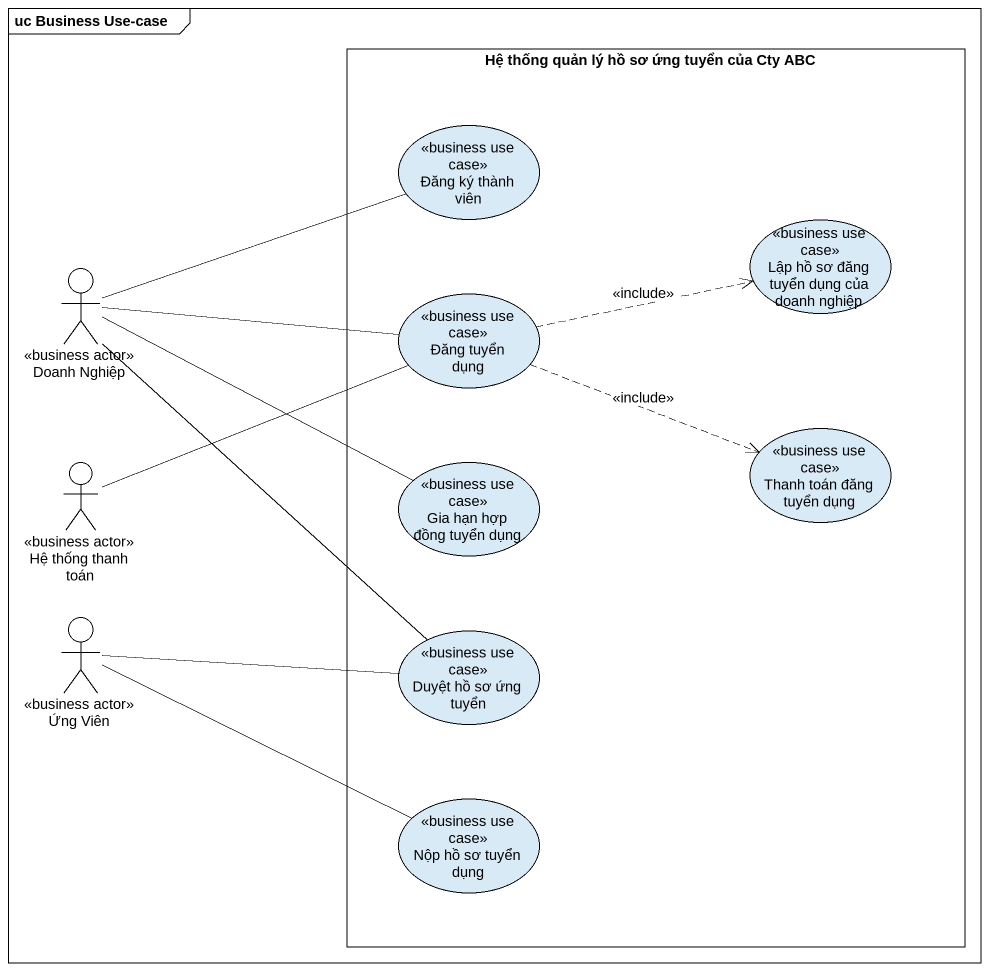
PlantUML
@startuml
mainframe uc Business Use-case
rectangle "Hệ thống quản lý hồ sơ ứng tuyển của Cty ABC" as Hệ_thống_quản_lý_hồ_sơ_ứng {
  usecase "Đăng ký thành viên" as Đăng_ký_thành_viên <<business use case>>
  usecase "Lập hồ sơ đăng tuyển dụng của doanh nghiệp" as Lập_hồ_sơ_đăng_tuyển_dụng <<business use case>>
  usecase "Đăng tuyển dụng" as Đăng_tuyển_dụng <<business use case>>
  usecase "Thanh toán đăng tuyển dụng" as Thanh_toán_đăng_tuyển_dụng <<business use case>>
  usecase "Gia hạn hợp đồng tuyển dụng" as Gia_hạn_hợp_đồng_tuyển_dụng <<business use case>>
  usecase "Duyệt hồ sơ ứng tuyển" as Duyệt_hồ_sơ_ứng_tuyển <<business use case>>
  usecase "Nộp hồ sơ tuyển dụng" as Nộp_hồ_sơ_tuyển_dụng <<business use case>>
}
actor "Doanh Nghiệp" as Doanh_Nghiệp <<business actor>>
actor "Hệ thống thanh toán" as Hệ_thống_thanh_toán <<business actor>>
actor "Ứng Viên" as Ứng_Viên <<business actor>>
Doanh_Nghiệp -right- Đăng_ký_thành_viên
Doanh_Nghiệp -right- Đăng_tuyển_dụng
Doanh_Nghiệp -right- Gia_hạn_hợp_đồng_tuyển_dụng
Doanh_Nghiệp -- Duyệt_hồ_sơ_ứng_tuyển
Đăng_tuyển_dụng .right.> Lập_hồ_sơ_đăng_tuyển_dụng : <<include>>
Đăng_tuyển_dụng .right.> Thanh_toán_đăng_tuyển_dụng : <<include>>
Hệ_thống_thanh_toán -right- Đăng_tuyển_dụng
Ứng_Viên -right- Duyệt_hồ_sơ_ứng_tuyển
Ứng_Viên -right- Nộp_hồ_sơ_tuyển_dụng
@enduml
